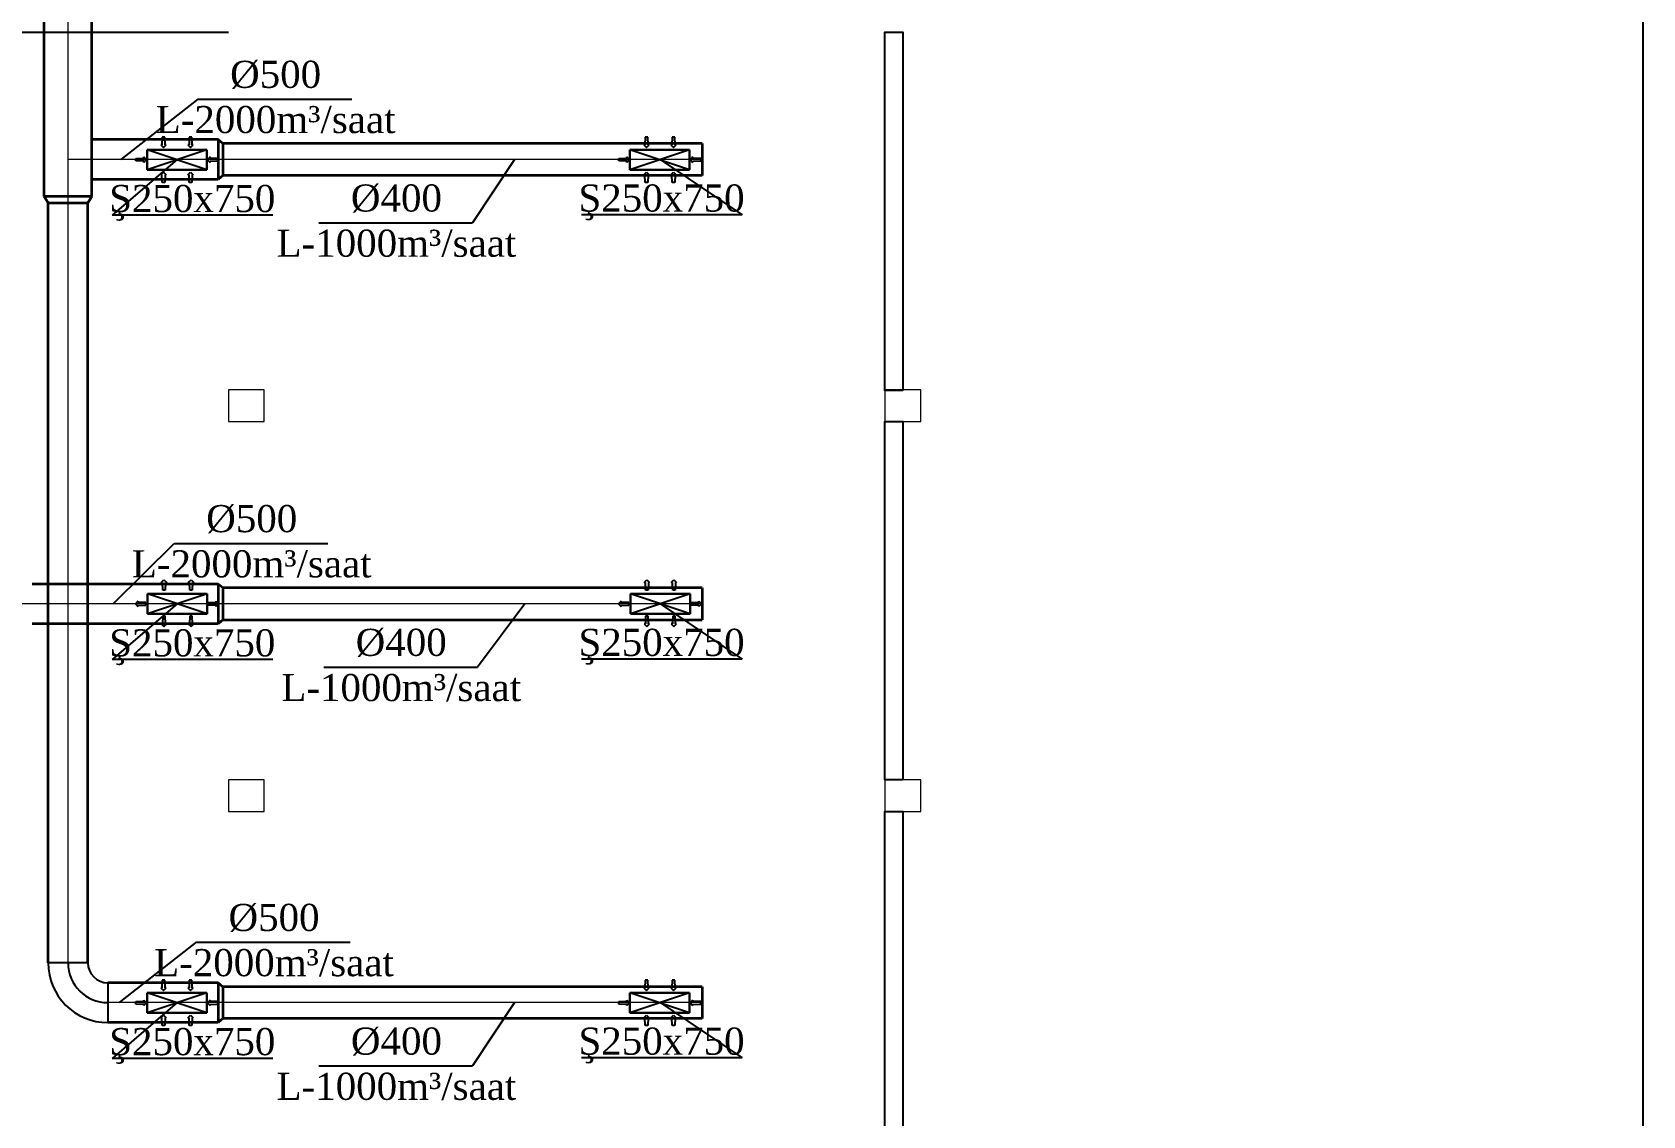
# Model space of a CAD drawing. Header units: inches. Extents: x 23 to 100097, y 11 to 104145.
# Drawn here: x 10398 to 30633, y 14494 to 28106 of the extents above; entities that cross this region are included whole.
import ezdxf

# ---------------------------------------------------------------- set-up
doc = ezdxf.new("R2010")
doc.units = ezdxf.units.IN
doc.header["$MEASUREMENT"] = 0
for name, color, linetype, lineweight in [('Divar', 7, 'Continuous', 25), ('SL3', 10, 'Continuous', 20), ('стены', 42, 'Continuous', 40)]:
    doc.layers.add(name, color=color, linetype=linetype, lineweight=lineweight)
doc.layers.add('PƏNCƏRƏ', color=5, linetype='Continuous')
doc.layers.add('TEKST', color=7, linetype='Continuous')
doc.styles.add('ilqar text 001', font='', dxfattribs={"height": 300})
doc.styles.get("Standard").update_dxf_attribs({"font": 'arial.ttf'})
doc.styles.get('ilqar text 001').set_extended_font_data('A3 Times AzLat')

# ---------------------------------------------------------------- blocks, each defined once
blk = doc.blocks.new('saaaaaaaaaaaaaaasss')
at = {"layer": 'Divar'}
for points in [[(23624.86614, -101677.41571), (23399.86614, -101677.41571), (23399.86614, -97177.86209), (23624.86614, -97177.86209)], [(23624.86614, -106567.8612), (23399.86614, -106567.8612), (23399.86614, -102068.30757), (23624.86614, -102068.30757)], [(23624.86614, -111547.87708), (23399.86614, -111547.87708), (23399.86614, -106967.8612), (23624.86614, -106967.8612)]]:
    blk.add_lwpolyline(points, close=True, dxfattribs=at)
at = {"layer": 'PƏNCƏRƏ', "color": 0}
blk.add_line((11634.40604, -97177.915), (15149.86614, -97177.915), dxfattribs=at)
at = {"layer": 'SL3'}
for points in [[(15149.86614, -102068.30757), (15599.86614, -102068.30757), (15599.86614, -101668.30757), (15149.86614, -101668.30757)], [(23399.86614, -102068.30757), (23849.86614, -102068.30757), (23849.86614, -101668.30757), (23399.86614, -101668.30757)], [(15149.86614, -106967.8612), (15599.86614, -106967.8612), (15599.86614, -106567.8612), (15149.86614, -106567.8612)], [(23399.86614, -106967.8612), (23849.86614, -106967.8612), (23849.86614, -106567.8612), (23399.86614, -106567.8612)]]:
    blk.add_lwpolyline(points, close=True, dxfattribs=at)
blk = doc.blocks.new('111')
at = {"color": 3, "lineweight": -2}
for p, q in [((753755, -19780, 0), (753770, -19780, 0)), ((753789, -19811, 0), (753755, -19780, 0)), ((753770, -19780, 0), (753773, -19682, 0)), ((753773, -19682, 0), (753805, -19682, 0)), ((753824, -19780, 0), (753789, -19811, 0)), ((753805, -19682, 0), (753809, -19780, 0)), ((753809, -19780, 0), (753824, -19780, 0)), ((753504, -20013, 0), (753601, -20009, 0)), ((753504, -20045, 0), (753504, -20013, 0)), ((753601, -20009, 0), (753601, -19994, 0)), ((753601, -19994, 0), (753632, -20029, 0)), ((753632, -20029, 0), (753601, -20063, 0)), ((753976, -19994, 0), (753944, -20029, 0)), ((753944, -20029, 0), (753976, -20063, 0)), ((753976, -20009, 0), (753976, -19994, 0)), ((754073, -20013, 0), (753976, -20009, 0)), ((754073, -20045, 0), (754073, -20013, 0)), ((753601, -20048, 0), (753504, -20045, 0)), ((753601, -20063, 0), (753601, -20048, 0)), ((753976, -20048, 0), (754073, -20045, 0)), ((753976, -20063, 0), (753976, -20048, 0)), ((753504, -20352, 0), (753601, -20349, 0)), ((753504, -20384, 0), (753504, -20352, 0)), ((753601, -20387, 0), (753504, -20384, 0)), ((753601, -20349, 0), (753601, -20334, 0)), ((753601, -20334, 0), (753632, -20368, 0)), ((753632, -20368, 0), (753601, -20402, 0)), ((753601, -20402, 0), (753601, -20387, 0)), ((753976, -20334, 0), (753944, -20368, 0)), ((753944, -20368, 0), (753976, -20402, 0)), ((753976, -20349, 0), (753976, -20334, 0)), ((754073, -20352, 0), (753976, -20349, 0)), ((753976, -20387, 0), (754073, -20384, 0)), ((753976, -20402, 0), (753976, -20387, 0)), ((754073, -20384, 0), (754073, -20352, 0)), ((753789, -20582, 0), (753755, -20613, 0)), ((753755, -20613, 0), (753770, -20613, 0)), ((753770, -20613, 0), (753773, -20711, 0)), ((753824, -20613, 0), (753789, -20582, 0)), ((753805, -20711, 0), (753809, -20613, 0)), ((753809, -20613, 0), (753824, -20613, 0)), ((753773, -20711, 0), (753805, -20711, 0))]:
    blk.add_line(p, q, dxfattribs=at)
at = {"layer": 'стены', "color": 3, "lineweight": 30}
for p, q in [((753914, -19821, 0), (753664, -19821, 0)), ((753664, -19821, 0), (753664, -20571, 0)), ((753914, -20571, 0), (753914, -19821, 0)), ((753664, -20571, 0), (753914, -20571, 0))]:
    blk.add_line(p, q, dxfattribs=at)
at = {"layer": 'стены', "color": 3, "lineweight": -2}
for p, q in [((753914, -20571, 0), (753664, -19821, 0)), ((753664, -20571, 0), (753914, -19821, 0))]:
    blk.add_line(p, q, dxfattribs=at)
blk = doc.blocks.new('ADADADAD')
at = {"color": 5, "lineweight": -2}
for p, q in [((749438, -18128, 0), (749404, -18159, 0)), ((749404, -18159, 0), (749419, -18159, 0)), ((749419, -18159, 0), (749422, -18257, 0)), ((749473, -18159, 0), (749438, -18128, 0)), ((749454, -18257, 0), (749458, -18159, 0)), ((749458, -18159, 0), (749473, -18159, 0)), ((749422, -18257, 0), (749454, -18257, 0)), ((749186, -18449, 0), (749155, -18483, 0)), ((749155, -18483, 0), (749186, -18517, 0)), ((749186, -18464, 0), (749186, -18449, 0)), ((749283, -18467, 0), (749186, -18464, 0)), ((749186, -18502, 0), (749283, -18499, 0)), ((749186, -18517, 0), (749186, -18502, 0)), ((749283, -18499, 0), (749283, -18467, 0)), ((749612, -18467, 0), (749709, -18464, 0)), ((749612, -18499, 0), (749612, -18467, 0)), ((749709, -18502, 0), (749612, -18499, 0)), ((749709, -18464, 0), (749709, -18449, 0)), ((749709, -18449, 0), (749740, -18483, 0)), ((749740, -18483, 0), (749709, -18517, 0)), ((749709, -18517, 0), (749709, -18502, 0)), ((749186, -18788, 0), (749155, -18823, 0)), ((749186, -18803, 0), (749186, -18788, 0)), ((749283, -18807, 0), (749186, -18803, 0)), ((749283, -18839, 0), (749283, -18807, 0)), ((749612, -18807, 0), (749709, -18803, 0)), ((749612, -18839, 0), (749612, -18807, 0)), ((749709, -18803, 0), (749709, -18788, 0)), ((749709, -18788, 0), (749740, -18823, 0)), ((749155, -18823, 0), (749186, -18857, 0)), ((749186, -18842, 0), (749283, -18839, 0)), ((749186, -18857, 0), (749186, -18842, 0)), ((749709, -18842, 0), (749612, -18839, 0)), ((749740, -18823, 0), (749709, -18857, 0)), ((749709, -18857, 0), (749709, -18842, 0)), ((749404, -19137, 0), (749419, -19137, 0)), ((749438, -19168, 0), (749404, -19137, 0)), ((749419, -19137, 0), (749422, -19039, 0)), ((749422, -19039, 0), (749454, -19039, 0)), ((749473, -19137, 0), (749438, -19168, 0)), ((749454, -19039, 0), (749458, -19137, 0)), ((749458, -19137, 0), (749473, -19137, 0))]:
    blk.add_line(p, q, dxfattribs=at)
at = {"layer": 'стены', "color": 5, "lineweight": 30}
for p, q in [((749563, -18275, 0), (749313, -18275, 0)), ((749313, -18275, 0), (749313, -19025, 0)), ((749563, -19025, 0), (749563, -18275, 0)), ((749313, -19025, 0), (749563, -19025, 0))]:
    blk.add_line(p, q, dxfattribs=at)
at = {"layer": 'стены', "color": 5, "lineweight": -2}
for p, q in [((749563, -19025, 0), (749313, -18275, 0)), ((749313, -19025, 0), (749563, -18275, 0))]:
    blk.add_line(p, q, dxfattribs=at)

msp = doc.modelspace()

# ---------------------------------------------------------------- linework, layer by layer
at = {"color": 3, "lineweight": 0, "ltscale": 30}
for p, q in [((10847.9, 16415.1, 0), (10847.9, 33682.3, 0)), ((18813.4, 26506.3, 0), (10847.9, 26506.3, 0)), ((18813.4, 15915.1, 0), (11347.9, 15915.1, 0))]:
    msp.add_line(p, q, dxfattribs=at)
at = {"color": 3}
for p, q in [((11514.2, 26506.3, 0), (12482.8, 27265.5, 0)), ((12482.8, 27265.5, 0), (14413, 27265.5, 0)), ((16457.9, 26506.3, 0), (15931, 25711.9, 0)), ((14000.8, 25711.9, 0), (15931, 25711.9, 0)), ((11494.2, 15915.1, 0), (12462.8, 16674.3, 0)), ((12462.8, 16674.3, 0), (14393, 16674.3, 0)), ((16457.9, 15915.1, 0), (15931, 15120.8, 0)), ((14000.8, 15120.8, 0), (15931, 15120.8, 0))]:
    msp.add_line(p, q, dxfattribs=at)
at = {"color": 1}
for p, q in [((12220.7, 26506.3, 0), (11402.6, 25806.3, 1)), ((18288.2, 26506.3, 0), (19317.2, 25812.3, 1)), ((13421.7, 25806.3, 1), (11402.6, 25806.3, 1)), ((19317.2, 25812.3, 1), (17298.1, 25812.3, 1)), ((12220.7, 20924.3, 0), (11402.6, 20224.3, 1)), ((18288.2, 20924.3, 0), (19317.2, 20230.3, 1)), ((13421.7, 20224.3, 1), (11402.6, 20224.3, 1)), ((19317.2, 20230.3, 1), (17298.1, 20230.3, 1)), ((12220.7, 15915.1, 0), (11402.6, 15215.1, 1)), ((18288.2, 15915.1, 0), (19317.2, 15221.1, 1)), ((13421.7, 15215.1, 1), (11402.6, 15215.1, 1)), ((19317.2, 15221.1, 1), (17298.1, 15221.1, 1))]:
    msp.add_line(p, q, dxfattribs=at)
at = {"color": 5}
for p, q in [((11414.2, 20924.3, 0), (12182.8, 21684.3)), ((12182.8, 21684.3), (14113, 21684.3)), ((16587.9, 20924.3, 0), (15991, 20130, 0)), ((14060.8, 20130, 0), (15991, 20130, 0))]:
    msp.add_line(p, q, dxfattribs=at)
at = {"color": 5, "lineweight": 0, "ltscale": 30}
msp.add_line((18813.4, 20924.3, 0), (10097.9, 20924.3, 0), dxfattribs=at)
at = {"color": 3, "ltscale": 500}
for p, q in [((11097.9, 16415.1, 0), (10597.9, 16415.1, 0)), ((11347.9, 16165.1, 0), (11347.9, 15665.1, 0))]:
    msp.add_line(p, q, dxfattribs=at)
msp.add_lwpolyline([(23.2, 41559.2), (30632.9, 41559.2), (30632.9, 669), (23.2, 669)], close=True)
for radius in [750, 500, 250]:
    msp.add_arc((11347.9, 16415.1, 0), radius, 180, 270, dxfattribs=at)
at = {"layer": 'TEKST', "color": 3, "lineweight": 35, "ltscale": 0.95}
for p, q in [((10547.9, 26042.3, 0), (10547.9, 33682.3, 0)), ((11147.9, 26042.3, 0), (11147.9, 33682.3, 0)), ((12733.4, 26756.3, 0), (11147.9, 26756.3, 0)), ((12733.4, 26756.3, 0), (12733.4, 26256.3, 0)), ((12794.9, 26706.3, 0), (12733.4, 26756.3, 0)), ((18813.4, 26706.3, 0), (12794.9, 26706.3, 0)), ((12794.9, 26706.3, 0), (12794.9, 26306.3, 0)), ((18813.4, 26706.3, 0), (18813.4, 26306.3, 0)), ((12794.9, 26306.3, 0), (12733.4, 26256.3, 0)), ((18813.4, 26306.3, 0), (12794.9, 26306.3, 0)), ((12733.4, 26256.3, 0), (11147.9, 26256.3, 0)), ((11147.9, 26042.3, 0), (10547.9, 26042.3, 0)), ((10597.9, 25962.3, 0), (10547.9, 26042.3, 0)), ((10597.9, 16415.1, 0), (10597.9, 25962.3, 0)), ((10597.9, 25962.3, 0), (11097.9, 25962.3)), ((11097.9, 25962.3), (11147.9, 26042.3, 0)), ((11097.9, 16415.1), (11097.9, 25962.3)), ((12733.4, 16165.1, 0), (11347.9, 16165.1, 0)), ((12733.4, 16165.1, 0), (12733.4, 15665.1, 0)), ((12794.9, 16115.1, 0), (12733.4, 16165.1, 0)), ((18813.4, 16115.1, 0), (12794.9, 16115.1, 0)), ((12794.9, 16115.1, 0), (12794.9, 15715.1, 0)), ((18813.4, 16115.1, 0), (18813.4, 15715.1, 0)), ((12733.4, 15665.1, 0), (11347.9, 15665.1, 0)), ((12794.9, 15715.1, 0), (12733.4, 15665.1, 0)), ((18813.4, 15715.1, 0), (12794.9, 15715.1, 0))]:
    msp.add_line(p, q, dxfattribs=at)
at = {"layer": 'TEKST', "color": 5, "lineweight": 35, "ltscale": 0.95}
for p, q in [((12733.4, 21174.3), (10397.9, 21174.3)), ((12733.4, 21174.3), (12733.4, 20674.3)), ((12794.9, 21124.3), (12733.4, 21174.3)), ((18813.4, 21124.3), (12794.9, 21124.3)), ((12794.9, 21124.3), (12794.9, 20724.3)), ((18813.4, 21124.3), (18813.4, 20724.3)), ((12733.4, 20674.3), (10397.9, 20674.3, 0)), ((12794.9, 20724.3), (12733.4, 20674.3)), ((12794.9, 20724.3), (18813.4, 20724.3))]:
    msp.add_line(p, q, dxfattribs=at)

# ---------------------------------------------------------------- block references
at = {"rotation": 90}
for name, p in [('111', (-7980.6, -727284.7, 0)), ('111', (-1913.1, -727284.7, 0)), ('ADADADAD', (-6429.8, -728513.9, 0)), ('ADADADAD', (-362.3, -728513.9, 0)), ('111', (-7980.6, -737875.9, 0)), ('111', (-1913.1, -737875.9, 0))]:
    msp.add_blockref(name, p, dxfattribs=at)
at = {"layer": 'Divar'}
msp.add_blockref('saaaaaaaaaaaaaaasss', (-2287.8, 125283.9), dxfattribs=at)

# ---------------------------------------------------------------- texts
at = {"color": 3, "char_height": 340.6667, "width": 4847.875, "attachment_point": 8, "rotation": 359.99991, "style": 'ilqar text 001'}
for s, insert in [('{\\fTimes New Roman|b0|i0|c0|p18;%%C500\\P\\fTimes New Roman|b0|i0|c238|p18;L-\\fTimes New Roman|b0|i0|c0|p18;2000\\fTimes New Roman|b0|i0|c238|p18;m³/saat}', (13456.1, 26833.8, 0)), ('{\\fTimes New Roman|b0|i0|c0|p18;%%C400\\P\\fTimes New Roman|b0|i0|c238|p18;L-\\fTimes New Roman|b0|i0|c0|p18;1000\\fTimes New Roman|b0|i0|c238|p18;m³/saat}', (14974.1, 25280.3, 0)), ('{\\fTimes New Roman|b0|i0|c0|p18;%%C500\\P\\fTimes New Roman|b0|i0|c238|p18;L-\\fTimes New Roman|b0|i0|c0|p18;2000\\fTimes New Roman|b0|i0|c238|p18;m³/saat}', (13436.1, 16242.6, 0)), ('{\\fTimes New Roman|b0|i0|c0|p18;%%C400\\P\\fTimes New Roman|b0|i0|c238|p18;L-\\fTimes New Roman|b0|i0|c0|p18;1000\\fTimes New Roman|b0|i0|c238|p18;m³/saat}', (14974.1, 14689.1, 0))]:
    msp.add_mtext(s, dxfattribs=dict(at, insert=insert))
at = {"color": 1, "char_height": 340.6667, "width": 4847.875, "attachment_point": 8, "rotation": 359.99991, "style": 'ilqar text 001'}
for insert in [(12409.1, 25736, 0), (18304.6, 25742, 0), (12409.1, 20154, 0), (18304.6, 20160, 0), (12409.1, 15144.8, 0), (18304.6, 15150.8, 0)]:
    msp.add_mtext('{\\fTimes New Roman|b0|i0|c238|p18;Ş\\fTimes New Roman|b0|i0|c0|p18;25\\fTimes New Roman|b0|i0|c238|p18;0x\\fTimes New Roman|b0|i0|c0|p18;75\\fTimes New Roman|b0|i0|c238|p18;0}', dxfattribs=dict(at, insert=insert))
at = {"color": 5, "char_height": 340.6667, "width": 4847.875, "attachment_point": 8, "rotation": 359.99991, "style": 'ilqar text 001'}
for s, insert in [('{\\fTimes New Roman|b0|i0|c0|p18;%%C500\\P\\fTimes New Roman|b0|i0|c238|p18;L-\\fTimes New Roman|b0|i0|c0|p18;2000\\fTimes New Roman|b0|i0|c238|p18;m³/saat}', (13156.1, 21252.6)), ('{\\fTimes New Roman|b0|i0|c0|p18;%%C400\\P\\fTimes New Roman|b0|i0|c238|p18;L-\\fTimes New Roman|b0|i0|c0|p18;1000\\fTimes New Roman|b0|i0|c238|p18;m³/saat}', (15034.1, 19698.3, 0))]:
    msp.add_mtext(s, dxfattribs=dict(at, insert=insert))

doc.saveas('drawing.dxf')
